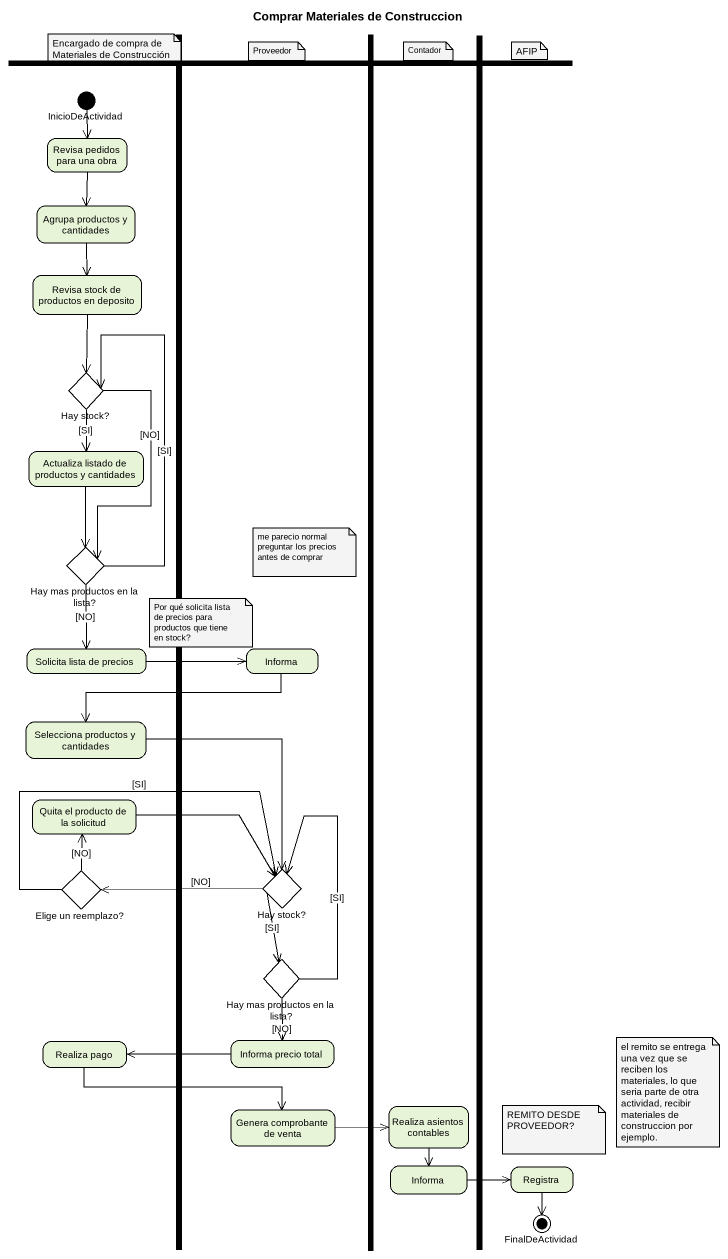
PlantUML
@startuml
title Comprar Materiales de Construccion
hide empty description
state fork1 <<fork>>
state fork2 <<fork>>
state fork3 <<fork>>
state fork4 <<fork>>
state InicioDeActividad <<start>>
state "Revisa pedidos para una obra" as Revisa_pedidos_para_una_obra
state "Agrupa productos y cantidades" as Agrupa_productos_y
state "Revisa stock de productos en deposito" as Revisa_stock_de_productos
state "Hay stock?" as Hay_stock <<choice>>
state "Actualiza listado de productos y cantidades" as Actualiza_listado_de
state "Hay mas productos en la lista?" as Hay_mas_productos_en_la <<choice>>
state "Solicita lista de precios" as Solicita_lista_de_precios
state Informa
state "Selecciona productos y cantidades" as Selecciona_productos_y
state "Quita el producto de la solicitud" as Quita_el_producto_de_la
state "Elige un reemplazo?" as Elige_un_reemplazo <<choice>>
state "Hay stock?" as Hay_stock_2 <<choice>>
state "Hay mas productos en la lista?" as Hay_mas_productos_en_la_2 <<choice>>
state "Realiza pago" as Realiza_pago
state "Informa precio total" as Informa_precio_total
state "Genera comprobante de venta" as Genera_comprobante_de_venta
state "Realiza asientos contables" as Realiza_asientos_contables
state "Informa" as Informa_2
state Registra
state FinalDeActividad <<end>>
InicioDeActividad --> Revisa_pedidos_para_una_obra
Revisa_pedidos_para_una_obra --> Agrupa_productos_y
Agrupa_productos_y --> Revisa_stock_de_productos
Revisa_stock_de_productos --> Hay_stock
Hay_stock --> Actualiza_listado_de : [SI]
Hay_stock --> Hay_mas_productos_en_la : [NO]
Actualiza_listado_de --> Hay_mas_productos_en_la
Hay_mas_productos_en_la -up-> Hay_stock : [SI]
Hay_mas_productos_en_la --> Solicita_lista_de_precios : [NO]
Solicita_lista_de_precios -right-> Informa
Informa -left-> Selecciona_productos_y
Selecciona_productos_y --> Hay_stock_2
Quita_el_producto_de_la -right-> Hay_stock_2
Elige_un_reemplazo -up-> Quita_el_producto_de_la : [NO]
Elige_un_reemplazo -right-> Hay_stock_2 : [SI]
Hay_stock_2 -left-> Elige_un_reemplazo : [NO]
Hay_stock_2 --> Hay_mas_productos_en_la_2 : [SI]
Hay_mas_productos_en_la_2 -up-> Hay_stock_2 : [SI]
Hay_mas_productos_en_la_2 --> Informa_precio_total : [NO]
Realiza_pago -right-> Genera_comprobante_de_venta
Informa_precio_total -left-> Realiza_pago
Genera_comprobante_de_venta -right-> Realiza_asientos_contables
Realiza_asientos_contables --> Informa_2
Informa_2 -right-> Registra
Registra --> FinalDeActividad
note as N1
  Encargado de compra de Materiales de Construcción
end note
note as N2
  Proveedor
end note
note as N3
  Contador
end note
note as N4
  AFIP
end note
note as N5
  me parecio normal preguntar los precios antes de comprar
end note
note as N6
  Por qué solicita lista de precios para productos que tiene en stock?
end note
note as N7
  el remito se entrega una vez que se reciben los materiales, lo que seria parte de otra actividad, recibir materiales de construccion por ejemplo.
end note
note as N8
  REMITO DESDE PROVEEDOR?
end note
@enduml
